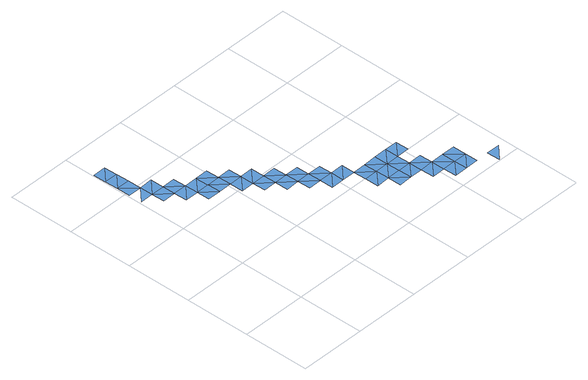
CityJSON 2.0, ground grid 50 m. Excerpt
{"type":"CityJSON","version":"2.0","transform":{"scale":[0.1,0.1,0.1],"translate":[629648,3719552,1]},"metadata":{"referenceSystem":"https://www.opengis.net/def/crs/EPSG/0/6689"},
"CityObjects":{
"waterbody1":{"type":"WaterBody","attributes":{"name":"福岡県津波浸水想定図","class":"1140","function":"2","WaterBodyTsunamiRiskAttribute.description":"1","WaterBodyTsunamiRiskAttribute.rank":"3"},"geometry":[{"type":"MultiSurface","lod":"1","boundaries":[[[0,1,2]],[[3,4,5]],[[4,3,6]],[[7,6,8]],[[6,7,9]],[[10,11,12]],[[11,13,12]],[[14,15,11]],[[15,14,16]],[[17,18,19]],[[17,20,18]],[[21,20,22]],[[23,18,20]],[[20,21,24]],[[23,20,24]],[[25,26,27]],[[27,26,28]],[[26,25,29]],[[28,26,30]]]}]},
"waterbody2":{"type":"WaterBody","attributes":{"name":"福岡県津波浸水想定図","class":"1140","function":"2","WaterBodyTsunamiRiskAttribute.description":"1","WaterBodyTsunamiRiskAttribute.rank":"1"},"geometry":[{"type":"MultiSurface","lod":"1","boundaries":[[[31,32,1]],[[33,31,1]],[[34,31,35]],[[0,36,5]],[[31,33,35]],[[0,37,1]],[[38,34,39]],[[40,37,0]],[[40,0,5]],[[39,34,35]],[[5,4,40]],[[40,4,41]],[[7,42,9]],[[9,43,44]],[[9,42,43]],[[44,43,45]],[[42,46,43]],[[47,48,49]],[[43,46,50]],[[51,52,49]],[[49,48,51]],[[46,49,52]],[[48,53,12]],[[48,54,51]],[[48,12,54]],[[51,54,55]],[[13,54,12]],[[56,54,13]],[[11,15,13]],[[15,57,13]],[[58,15,16]],[[58,16,59]],[[19,18,59]],[[60,59,18]],[[60,18,23]],[[61,60,23]],[[24,62,23]],[[23,63,61]],[[28,64,65]],[[66,63,23]],[[23,62,66]],[[62,64,28]],[[65,27,28]],[[67,62,28]],[[68,63,66]],[[68,66,69]],[[30,26,70]],[[71,30,70]]]}]},
"waterbody3":{"type":"WaterBody","attributes":{"name":"福岡県津波浸水想定図","class":"1140","function":"2","WaterBodyTsunamiRiskAttribute.description":"1","WaterBodyTsunamiRiskAttribute.rank":"2"},"geometry":[{"type":"MultiSurface","lod":"1","boundaries":[[[4,6,44]],[[6,9,44]],[[72,46,42]],[[49,46,72]],[[21,62,24]],[[21,64,62]],[[26,29,70]],[[29,73,70]],[[74,75,76]]]}]}
},
"vertices":[
[116,1375,7],[114,1474,7],[16,1373,9],[220,1177,8],[318,1279,7],[218,1277,7],[320,1179,8],[422,1080,9],[322,1079,9],[420,1180,8],[829,688,10],[929,690,10],[827,788,10],[927,790,10],[931,590,9],[1029,692,9],[1031,592,8],[1135,394,8],[1233,496,8],[1133,494,8],[1235,396,9],[1337,298,9],[1237,296,9],[1333,498,8],[1335,398,8],[1541,102,8],[1639,204,8],[1539,202,8],[1537,302,8],[1641,104,8],[1637,304,8],
[12,1573,7],[14,1473,7],[112,1574,7],[10,1673,6],[110,1674,6],[118,1275,7],[214,1476,7],[8,1772,6],[108,1774,6],[216,1377,7],[316,1378,7],[522,1082,8],[520,1182,8],[418,1280,8],[518,1282,8],[621,1084,9],[625,884,8],[725,886,8],[623,984,8],[620,1184,9],[723,986,8],[721,1086,8],[727,786,7],[825,888,7],[823,988,7],[925,890,8],[1027,792,9],[1129,694,8],[1131,594,8],[1231,596,8],[1331,598,8],[1435,400,8],[1431,600,8],[1437,300,7],[1439,200,7],[1433,500,8],[1535,402,7],[1531,602,6],[1533,502,6],[1739,206,7],[1737,306,7],
[523,982,8],[1740,106,8],[1842,8,8],[1940,110,8],[1840,108,9]
]}
